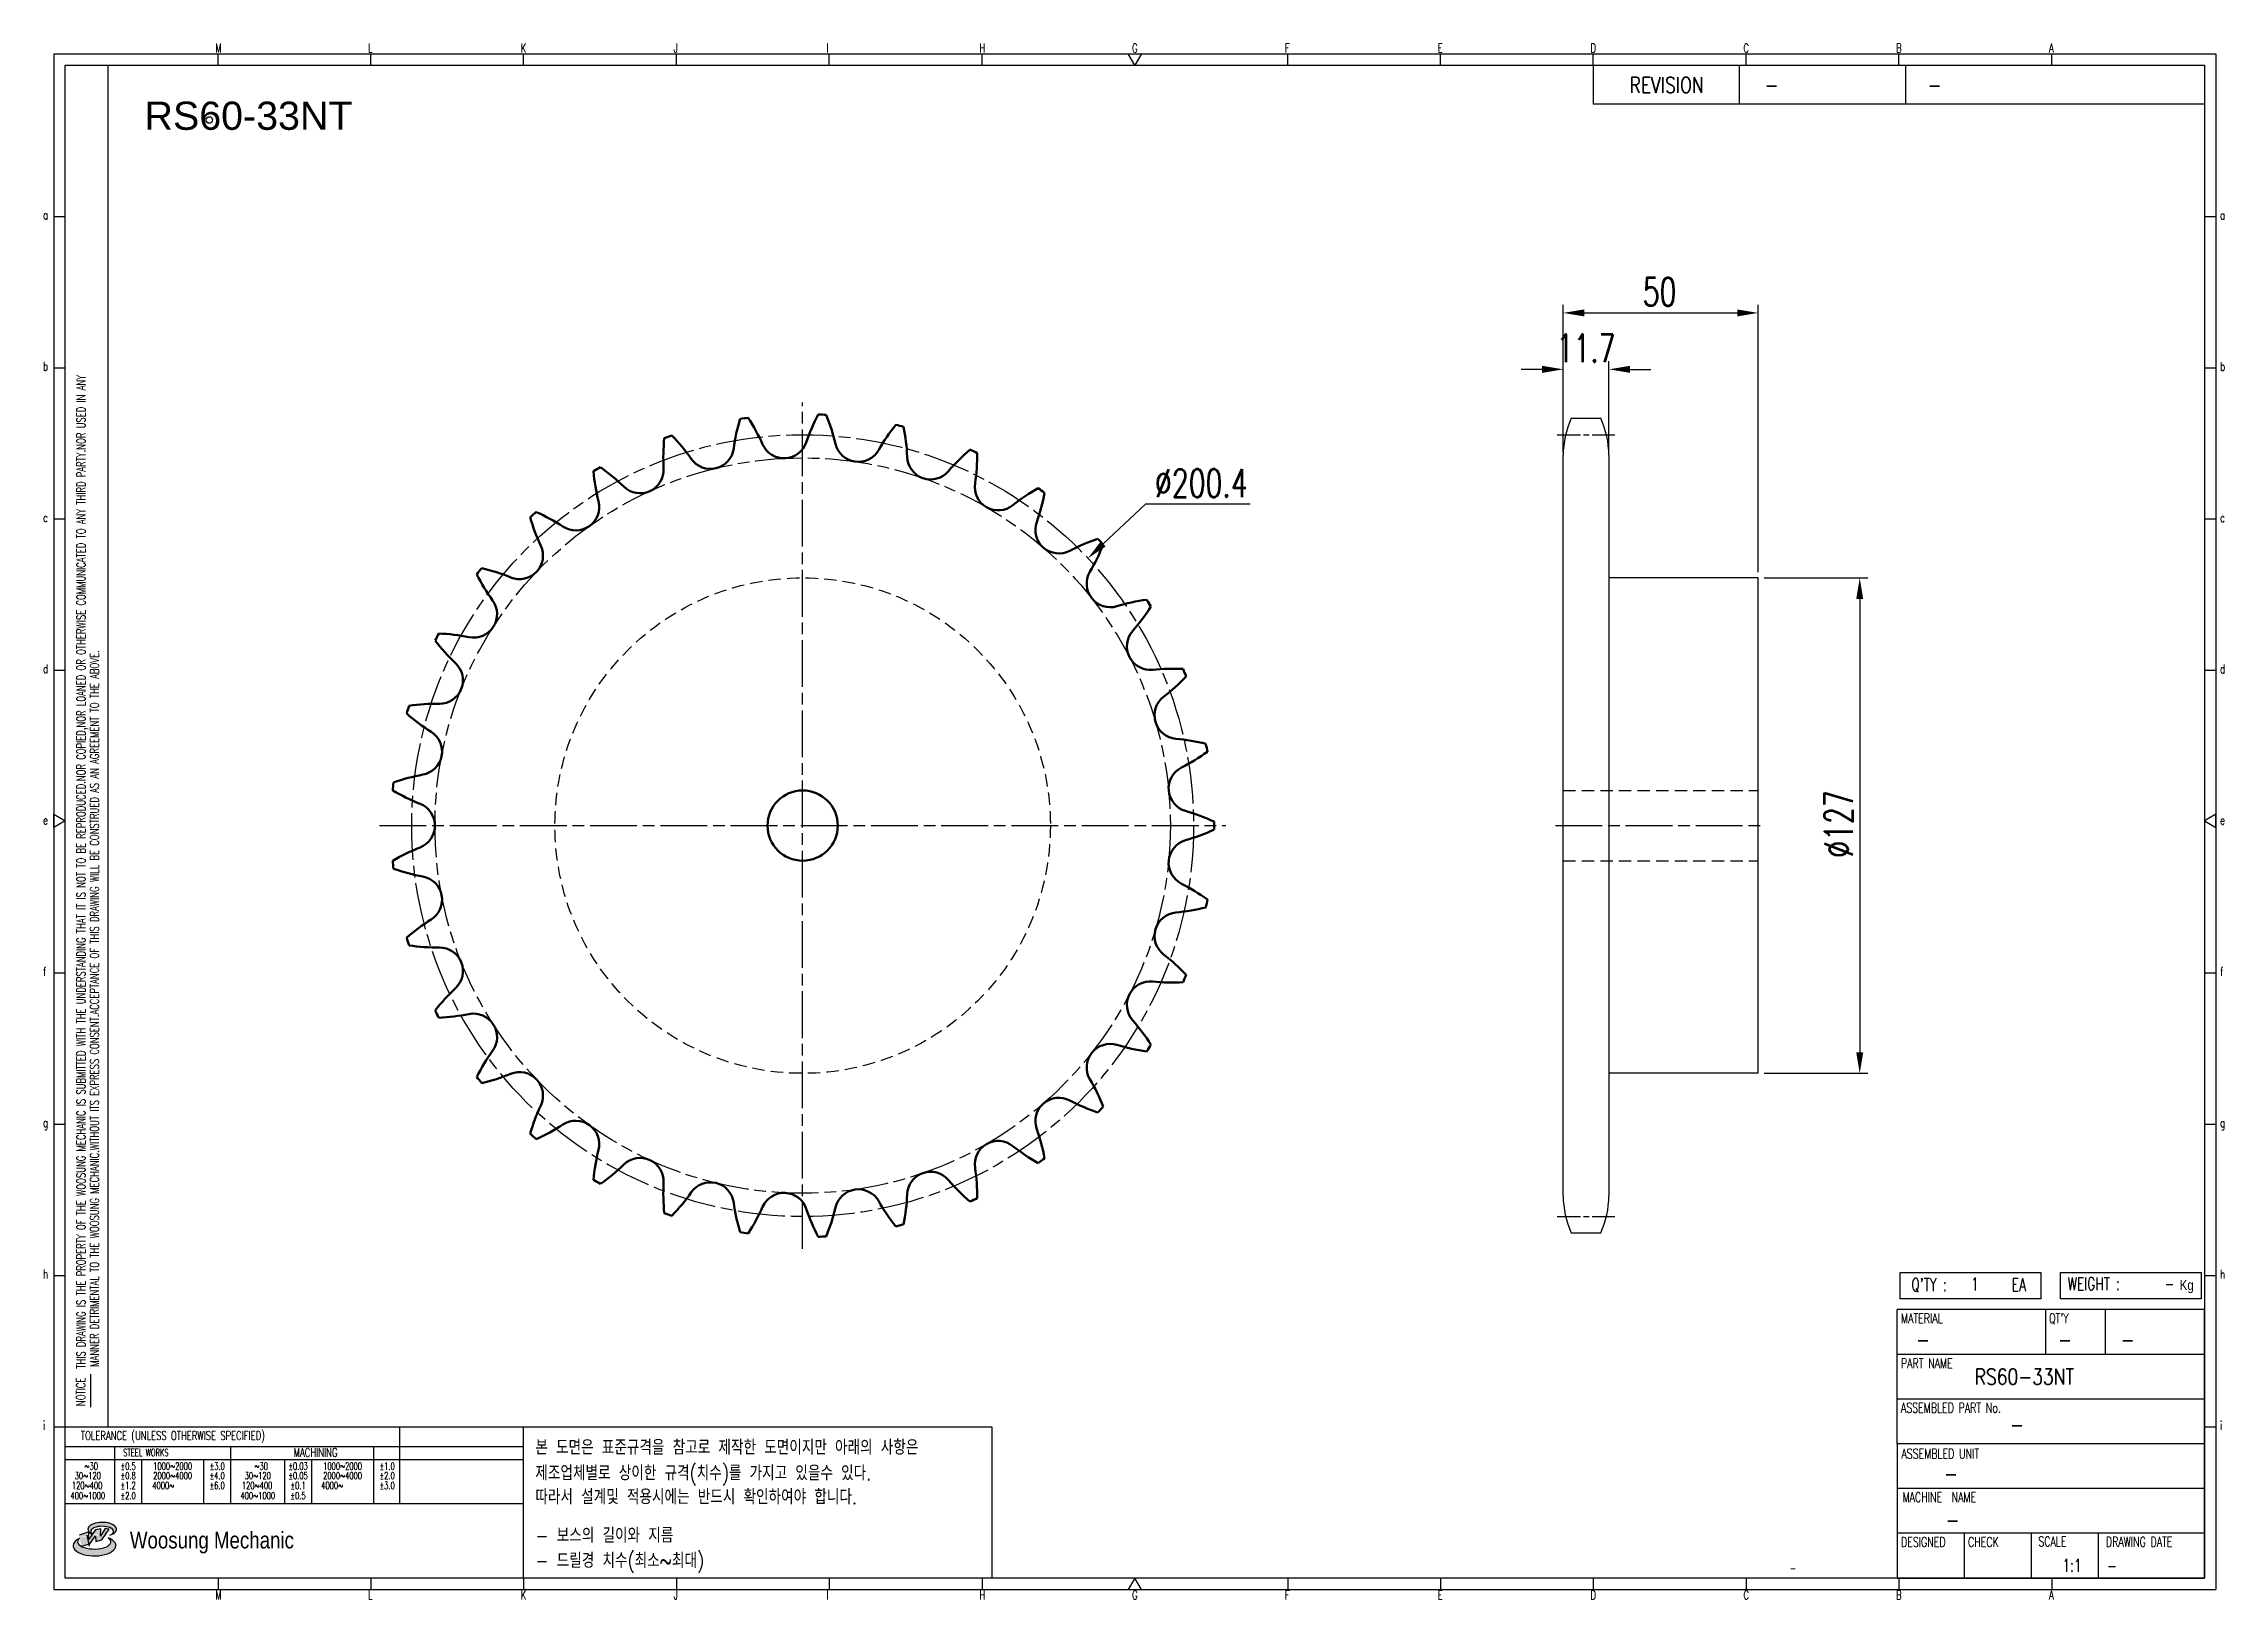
# Model space of a CAD drawing. Header units: millimetres. Extents: x 24104 to 24663, y 29 to 428.
import ezdxf
from ezdxf.enums import TextEntityAlignment as Align

# ---------------------------------------------------------------- set-up
doc = ezdxf.new("R2010")
doc.units = ezdxf.units.MM
for name, pattern in [('AM_ISO08W050', [18, 12, -1.5, 3, -1.5]), ('AM_ISO08W050x2', [9, 6, -0.75, 1.5, -0.75]), ('HIDDEN', [9.525, 6.35, -3.175])]:
    doc.linetypes.add(name, pattern=pattern)
doc.layers.add('AM_0N', color=7, linetype='Continuous', lineweight=50)
doc.layers.add('AM_7N', color=4, linetype='AM_ISO08W050', lineweight=25)
for name, color, linetype in [('HL', 2, 'HIDDEN'), ('S-DIM', 7, 'Continuous'), ('TITLE', 7, 'Continuous'), ('도면레이아웃', 7, 'Continuous')]:
    doc.layers.add(name, color=color, linetype=linetype)
doc.styles.add('HAN', font='ROMANS.shx', dxfattribs={"width": 0.7, "bigfont": 'whgtxt.shx'})
doc.styles.add('HKD_ST2', font='romans.shx', dxfattribs={"width": 0.7, "height": 4, "bigfont": '@extfont2.shx'})
doc.styles.add('HSG', font='SIMPLEX.shx', dxfattribs={"width": 0.7, "bigfont": 'HSG.shx'})
doc.styles.add('ROMANS', font='romans.shx', dxfattribs={"width": 0.7, "bigfont": 'whgtxt.shx'})
doc.styles.add('SLDTEXTSTYLE4', font='arial.ttf', dxfattribs={"width": 0.8})
doc.styles.get("Standard").update_dxf_attribs({"font": 'arial.ttf'})
doc.dimstyles.new('APP16', dxfattribs={"dimscale": 3, "dimtxt": 2.4, "dimasz": 1.8, "dimexe": 0.7, "dimexo": 0.5, "dimgap": 0.6, "dimtad": 1, "dimtoh": 1, "dimdec": 1, "dimrnd": 0.01, "dimzin": 9, "dimdsep": 46, "dimtxsty": 'HSG', "dimcen": 0, "dimclrd": 1, "dimclre": 1, "dimclrt": 256, "dimazin": 2, "dimtp": 1, "dimtm": 1, "dimtfac": 0.5, "dimtdec": 1, "dimtofl": 0, "dimtmove": 0, "dimatfit": 3, "dimfxl": 0, "dimtvp": 1, "dimtolj": 2, "dimlwd": -1, "dimlwe": -1, "dimarcsym": 0})

# ---------------------------------------------------------------- blocks, each defined once
blk = doc.blocks.new('SUYWSHJH')
at = {"layer": '도면레이아웃'}
h = blk.add_hatch(color=10, dxfattribs=at)
h.paths.add_polyline_path([(1.544, 35.177), (1.554, 34.966), (1.779, 35.034), (2.054, 35.422), (1.908, 35.446), (1.728, 35.167), (1.741, 35.439), (1.547, 35.405), (1.292, 35.041), (1.295, 35.33), (0.943, 35.208), (1.03, 34.8), (1.336, 34.885)])
edge = h.paths.add_edge_path()
edge.add_ellipse((1.795, 35.421), major_axis=(-0.53, 0), ratio=0.487785, start_angle=122.36065, end_angle=403.39574)
edge.add_line((1.411, 35.244), (1.419, 35.261))
edge.add_ellipse((1.798, 35.344), major_axis=(-0.423, 0), ratio=0.444396, start_angle=131.58977, end_angle=386.19408, ccw=False)
edge = h.paths.add_edge_path()
edge.add_ellipse((1.512, 34.815), major_axis=(-0.793, 0), ratio=0.480113, start_angle=314.67633, end_angle=590.85213)
edge.add_ellipse((1.501, 34.958), major_axis=(-0.62, 0), ratio=0.43311, start_angle=331.7024, end_angle=574.42495, ccw=False)
for p, q in [((0, 90.118), (80.15, 90.118)), ((0, 90.118), (0, 33.191)), ((6.089, 89.693), (6.089, 90.118)), ((11.753, 89.693), (11.753, 90.118)), ((17.418, 89.693), (17.418, 90.118)), ((23.082, 89.693), (23.082, 90.118)), ((28.746, 89.693), (28.746, 90.118)), ((34.411, 89.693), (34.411, 90.118)), ((45.739, 89.693), (45.739, 90.118)), ((51.404, 89.693), (51.404, 90.118)), ((57.068, 89.693), (57.068, 90.118)), ((62.732, 89.693), (62.732, 90.118)), ((68.397, 89.693), (68.397, 90.118)), ((74.061, 89.693), (74.061, 90.118)), ((80.15, 90.118), (80.15, 33.191)), ((0, 84.085), (0.425, 84.085)), ((79.725, 84.085), (80.15, 84.085)), ((0, 78.478), (0.425, 78.478)), ((79.725, 78.478), (80.15, 78.478)), ((0, 72.87), (0.425, 72.87)), ((79.725, 72.87), (80.15, 72.87)), ((0, 67.262), (0.425, 67.262)), ((79.725, 67.262), (80.15, 67.262)), ((0, 56.047), (0.425, 56.047)), ((79.725, 56.047), (80.15, 56.047)), ((0, 50.439), (0.425, 50.439)), ((79.725, 50.439), (80.15, 50.439)), ((0, 44.832), (0.425, 44.832)), ((79.725, 44.832), (80.15, 44.832)), ((1.377, 39.947), (1.377, 41.174)), ((0, 39.224), (0.425, 39.224)), ((79.725, 39.224), (80.15, 39.224)), ((0, 33.191), (80.15, 33.191)), ((6.089, 33.616), (6.089, 33.191)), ((11.753, 33.616), (11.753, 33.191)), ((17.418, 33.616), (17.418, 33.191)), ((23.082, 33.616), (23.082, 33.191)), ((28.746, 33.616), (28.746, 33.191)), ((34.411, 33.616), (34.411, 33.191)), ((45.739, 33.616), (45.739, 33.191)), ((51.404, 33.616), (51.404, 33.191)), ((57.068, 33.616), (57.068, 33.191)), ((62.732, 33.616), (62.732, 33.191)), ((68.397, 33.616), (68.397, 33.191)), ((74.061, 33.616), (74.061, 33.191))]:
    blk.add_line(p, q)
at = {"color": 2}
for p, q in [((2.017, 39.224), (2.017, 89.693)), ((0.425, 39.224), (17.418, 39.224)), ((12.816, 39.224), (12.816, 36.382)), ((17.418, 33.616), (17.418, 39.224)), ((0.425, 38.487), (17.418, 38.487)), ((0.425, 38.012), (17.418, 38.012)), ((2.257, 38.487), (2.257, 36.382)), ((3.257, 38.012), (3.257, 36.382)), ((5.557, 38.012), (5.557, 36.382)), ((6.557, 38.5), (6.557, 36.382)), ((8.557, 38.012), (8.557, 36.382)), ((9.557, 38.026), (9.557, 36.382)), ((11.857, 38.487), (11.857, 36.382)), ((0.425, 36.382), (17.418, 36.382))]:
    blk.add_line(p, q, dxfattribs=at)
at = {"color": 6, "ltscale": 0.5}
for p, q in [((57.068, 89.693), (57.068, 88.246)), ((62.47, 89.693), (62.47, 88.246)), ((68.635, 89.693), (68.635, 88.246)), ((79.725, 88.246), (57.068, 88.246)), ((68.336, 38.59), (68.336, 43.563)), ((79.725, 43.563), (68.336, 43.563)), ((73.827, 43.563), (73.827, 41.905)), ((76.037, 43.563), (76.037, 41.905)), ((79.725, 38.59), (79.725, 43.563)), ((79.725, 41.905), (68.336, 41.905)), ((79.725, 40.248), (68.336, 40.248)), ((68.336, 38.59), (68.336, 33.616)), ((79.725, 38.59), (68.336, 38.59)), ((79.725, 33.616), (79.725, 38.59)), ((79.725, 36.932), (68.336, 36.932)), ((79.725, 35.274), (68.336, 35.274)), ((70.822, 33.616), (70.822, 35.274)), ((73.309, 33.616), (73.309, 35.274)), ((75.796, 33.616), (75.796, 35.274)), ((68.336, 33.616), (79.725, 33.616))]:
    blk.add_line(p, q, dxfattribs=at)
for points in [[(40.075, 89.693), (39.83, 90.118), (40.32, 90.118)], [(0.425, 89.693), (79.725, 89.693), (79.725, 33.616), (0.425, 33.616)], [(0.425, 61.679), (0, 61.433), (0, 61.924)], [(79.725, 61.679), (80.15, 61.433), (80.15, 61.924)], [(40.075, 33.616), (39.83, 33.191), (40.32, 33.191)]]:
    blk.add_lwpolyline(points, close=True)
at = {"layer": 'TITLE', "color": 20}
for p, q in [((68.449, 43.961), (68.449, 44.936)), ((68.449, 44.936), (73.654, 44.936)), ((73.654, 44.936), (73.654, 43.961)), ((74.39, 43.961), (74.39, 44.936)), ((74.39, 44.936), (79.595, 44.936)), ((79.595, 44.936), (79.595, 43.961)), ((73.654, 43.961), (68.449, 43.961)), ((79.595, 43.961), (74.39, 43.961))]:
    blk.add_line(p, q, dxfattribs=at)
at = {"layer": '도면레이아웃'}
for p, q in [((1.295, 35.33), (0.943, 35.208)), ((1.03, 34.8), (1.336, 34.885)), ((1.224, 35.208), (1.311, 34.8)), ((1.224, 35.208), (1.224, 35.208)), ((1.547, 35.405), (1.292, 35.041)), ((1.292, 35.041), (1.295, 35.33)), ((1.336, 34.885), (1.544, 35.177)), ((1.419, 35.261), (1.411, 35.244)), ((1.544, 35.177), (1.554, 34.966)), ((1.741, 35.439), (1.547, 35.405)), ((1.554, 34.966), (1.779, 35.034)), ((1.908, 35.446), (1.728, 35.167)), ((1.728, 35.167), (1.741, 35.439)), ((1.779, 35.034), (2.054, 35.422)), ((2.054, 35.422), (1.908, 35.446))]:
    blk.add_line(p, q, dxfattribs=at)
for centre, major_axis, ratio, start_param, end_param in [((1.795, 35.421), (-0.53, 0), 0.487785, 2.135596, 7.040584), ((1.512, 34.815), (-0.793, 0), 0.480113, 5.492138, 10.312315), ((1.501, 34.958), (-0.62, 0), 0.43311, 5.789299, 10.025607), ((1.798, 35.344), (-0.423, 0), 0.444396, 2.296675, 6.740358)]:
    blk.add_ellipse(centre, major_axis=major_axis, ratio=ratio, start_param=start_param, end_param=end_param, dxfattribs=at)
at = {"color": 4, "style": 'HKD_ST2', "width": 0.7}
for s, p in [('M', (5.988, 90.164)), ('L', (11.652, 90.164)), ('K', (17.316, 90.164)), ('J', (22.981, 90.164)), ('I', (28.645, 90.164)), ('H', (34.309, 90.164)), ('G', (39.974, 90.164)), ('F', (45.638, 90.164)), ('E', (51.302, 90.164)), ('D', (56.967, 90.164)), ('C', (62.631, 90.164)), ('B', (68.295, 90.164)), ('A', (73.96, 90.164)), ('a', (-0.395, 83.976)), ('a', (80.305, 83.97)), ('b', (-0.395, 78.368)), ('b', (80.305, 78.362)), ('c', (-0.395, 72.76)), ('c', (80.305, 72.754)), ('d', (-0.395, 67.153)), ('d', (80.305, 67.147)), ('e', (-0.395, 61.545)), ('e', (80.305, 61.539)), ('f', (-0.395, 55.937)), ('f', (80.305, 55.931)), ('g', (-0.395, 50.33)), ('g', (80.305, 50.324)), ('h', (-0.395, 44.722)), ('h', (80.305, 44.716)), ('i', (-0.395, 39.114)), ('i', (80.305, 39.108)), ('M', (5.988, 32.824)), ('L', (11.652, 32.824)), ('K', (17.316, 32.824)), ('J', (22.981, 32.824)), ('I', (28.645, 32.824)), ('H', (34.309, 32.824)), ('G', (39.974, 32.824)), ('F', (45.638, 32.824)), ('E', (51.302, 32.824)), ('D', (56.967, 32.824)), ('C', (62.631, 32.824)), ('B', (68.295, 32.824)), ('A', (73.96, 32.824))]:
    blk.add_text(s, height=0.326, dxfattribs=at).set_placement(p)
for s, height, style, width, p in [('REVISION', 0.5806, 'HAN', 0.8, (58.415, 88.664)), ('-', 0.581, 'HAN', 0.8, (63.426, 88.664)), ('-', 0.581, 'HAN', 0.8, (69.468, 88.664)), ("Q'TY : ", 0.4746, 'HKD_ST2', 0.7, (68.857, 44.253)), ('1', 0.475, 'HKD_ST2', 0.7, (71.071, 44.275)), ('EA', 0.4746, 'HKD_ST2', 0.7, (72.578, 44.253)), ('WEIGHT : ', 0.4746, 'HKD_ST2', 0.7, (74.65, 44.286)), ('-', 0.581, 'HAN', 0.8, (69.029, 42.157)), ('-', 0.581, 'HAN', 0.8, (74.289, 42.157)), ('-', 0.581, 'HAN', 0.8, (76.623, 42.157)), ('-', 0.581, 'HAN', 0.8, (72.515, 39.013)), ('-', 0.581, 'HAN', 0.8, (70.067, 37.189)), ('-', 0.581, 'HAN', 0.8, (70.126, 35.48)), ('1:1', 0.4746, 'HKD_ST2', 0.7, (74.458, 33.848)), ('-', 0.475, 'HKD_ST2', 0.7, (76.112, 33.837))]:
    blk.add_text(s, height=height, dxfattribs=dict(style=style, width=width)).set_placement(p)
at = {"color": 6, "style": 'HKD_ST2', "width": 0.7}
for s, p in [(' THIS DRAWING IS THE PROPERTY OF THE WOOSUNG MECHANIC IS SUBMITTED WITH THE UNDERSTANDING THAT IT IS NOT TO BE REPRODUCED.NOR COPIED,NOR LOANED OR OTHERWISE COMMUNICATED TO ANY THIRD PARTY.NOR USED IN ANY', (1.173, 41.217)), ('MANNER DETRIMENTAL TO THE WOOSUNG MECHANIC.WITHOUT ITS EXPRESS CONSENT.ACCEPTANCE OF THIS DRAWING WILL BE CONSTRUED AS AN AGREEMENT TO THE ABOVE.', (1.672, 41.447))]:
    blk.add_text(s, height=0.326266, rotation=90, dxfattribs=at).set_placement(p)
at = {"style": 'HKD_ST2', "width": 0.7}
blk.add_text('-', height=0.475, dxfattribs=at).set_placement((78.613, 44.286), align=Align.RIGHT)
at = {"color": 4, "style": 'HKD_ST2', "width": 0.7}
for s, height, p in [('MATERIAL', 0.3651, (68.474, 43.425)), ("QT'Y", 0.3651, (73.965, 43.425)), ('PART NAME', 0.3651, (68.474, 41.756)), ('ASSEMBLED PART No.', 0.36511, (68.474, 40.109)), ('ASSEMBLED UNIT', 0.36511, (68.49, 38.408)), ('MACHINE  NAME', 0.36511, (68.532, 36.794)), ('DESIGNED', 0.3651, (68.474, 35.136)), ('CHECK', 0.3651, (70.961, 35.136)), ('SCALE', 0.3651, (73.566, 35.153)), ('DRAWING DATE', 0.36511, (76.071, 35.141))]:
    blk.add_text(s, height=height, dxfattribs=at).set_placement(p, align=Align.TOP_LEFT)
at = {"style": 'HKD_ST2', "width": 0.7}
blk.add_text('NOTICE', height=0.3263, rotation=90, dxfattribs=at).set_placement((1.163, 39.988))
for s, height, style, width, p in [('TOLERANCE (UNLESS OTHERWISE SPECIFIED)', 0.32627, 'HKD_ST2', 0.7, (4.417, 38.896)), ('-', 0.326, 'ROMANS', 0.65, (64.469, 33.975))]:
    blk.add_text(s, height=height, dxfattribs=dict(style=style, width=width)).set_placement(p, align=Align.MIDDLE_CENTER)
at = {"color": 4, "style": 'HKD_ST2', "width": 0.7}
for s, height, p in [('STEEL WORKS', 0.26101, (3.416, 38.268)), ('MACHINING', 0.3263, (9.707, 38.27)), ('%%P0.5', 0.261, (2.757, 37.762)), ('%%P0.8', 0.261, (2.757, 37.411)), ('%%P3.0', 0.261, (6.057, 37.762)), ('%%P4.0', 0.261, (6.057, 37.411)), ('%%P0.03', 0.261, (9.057, 37.762)), ('%%P0.05', 0.261, (9.057, 37.411)), ('%%P1.0', 0.261, (12.357, 37.762)), ('%%P2.0', 0.261, (12.357, 37.411)), ('%%P1.2', 0.261, (2.757, 37.045)), ('%%P2.0', 0.261, (2.757, 36.67)), ('%%P6.0', 0.261, (6.057, 37.045)), ('%%P0.1', 0.261, (9.057, 37.045)), ('%%P0.5', 0.261, (9.057, 36.67)), ('%%P3.0', 0.261, (12.357, 37.045))]:
    blk.add_text(s, height=height, dxfattribs=at).set_placement(p, align=Align.MIDDLE)
for s, height, p in [('30%%126120', 0.261, (1.263, 37.411)), ('%%12630', 0.261, (1.389, 37.762)), ('2000%%1264000', 0.26101, (4.407, 37.411)), ('1000%%1262000', 0.26101, (4.407, 37.762)), ('30%%126120', 0.261, (7.563, 37.411)), ('%%12630', 0.261, (7.689, 37.762)), ('2000%%1264000', 0.26101, (10.707, 37.411)), ('1000%%1262000', 0.26101, (10.707, 37.762)), ('400%%1261000', 0.26101, (1.263, 36.67)), ('120%%126400', 0.26101, (1.237, 37.045)), ('4000%%126', 0.261, (4.061, 37.045)), ('400%%1261000', 0.26101, (7.563, 36.67)), ('120%%126400', 0.26101, (7.537, 37.045)), ('4000%%126', 0.261, (10.321, 37.045))]:
    blk.add_text(s, height=height, dxfattribs=at).set_placement(p, align=Align.MIDDLE_CENTER)
at = {"color": 1, "style": 'SLDTEXTSTYLE4', "width": 0.8}
blk.add_text('Woosung Mechanic', height=0.61957, dxfattribs=at).set_placement((2.822, 34.711))
at = {"layer": 'TITLE', "width": 0.8}
blk.add_text('Kg', height=0.3789, dxfattribs=at).set_placement((78.807, 44.286))
blk = doc.blocks.new('*D2')
at = {"layer": 'Defpoints', "color": 0, "transparency": 16777216}
for p in [(24371.78, 295.97), (24225.55, 158.93)]:
    blk.add_point(p, dxfattribs=at)
at = {"layer": 'S-DIM', "color": 1, "transparency": 16777216}
for p, q in [((24386.58, 309.84), (24375.72, 299.66)), ((24413.34, 309.84), (24386.58, 309.84))]:
    blk.add_line(p, q, dxfattribs=at)
blk.add_solid([(24375.11, 300.32), (24376.34, 299), (24371.78, 295.97)], dxfattribs=at)
at = {"layer": 'S-DIM', "transparency": 16777216, "insert": (24400.86, 315.24), "char_height": 7.2, "attachment_point": 5, "style": 'HSG'}
blk.add_mtext('\\A2;∅200.4', dxfattribs=at)
blk = doc.blocks.new('*D3')
at = {"layer": 'Defpoints', "color": 0, "transparency": 16777216}
for p in [(24505.32, 344.4), (24493.62, 321.7), (24505.32, 321.7)]:
    blk.add_point(p, dxfattribs=at)
at = {"layer": 'S-DIM', "color": 1, "transparency": 16777216}
for p, q in [((24488.22, 344.4), (24482.82, 344.4)), ((24493.62, 323.2), (24493.62, 346.5)), ((24505.32, 323.2), (24505.32, 346.5)), ((24510.72, 344.4), (24516.12, 344.4))]:
    blk.add_line(p, q, dxfattribs=at)
for points in [[(24488.22, 345.3), (24488.22, 343.5), (24493.62, 344.4)], [(24510.72, 345.3), (24510.72, 343.5), (24505.32, 344.4)]]:
    blk.add_solid(points, dxfattribs=at)
at = {"layer": 'S-DIM', "transparency": 16777216, "insert": (24499.47, 349.8), "char_height": 7.2, "attachment_point": 5, "style": 'HSG'}
blk.add_mtext('\\A2;11.7', dxfattribs=at)
blk = doc.blocks.new('*D4')
at = {"layer": 'Defpoints', "color": 0, "transparency": 16777216}
for p in [(24543.62, 358.86), (24493.62, 321.7), (24543.62, 290.95)]:
    blk.add_point(p, dxfattribs=at)
at = {"layer": 'S-DIM', "color": 1, "transparency": 16777216}
for p, q in [((24493.62, 323.2), (24493.62, 360.96)), ((24499.02, 358.86), (24538.22, 358.86)), ((24543.62, 292.45), (24543.62, 360.96))]:
    blk.add_line(p, q, dxfattribs=at)
for points in [[(24499.02, 359.76), (24499.02, 357.96), (24493.62, 358.86)], [(24538.22, 359.76), (24538.22, 357.96), (24543.62, 358.86)]]:
    blk.add_solid(points, dxfattribs=at)
at = {"layer": 'S-DIM', "transparency": 16777216, "insert": (24518.33, 364.26), "char_height": 7.2, "attachment_point": 5, "style": 'HSG'}
blk.add_mtext('\\A2;50', dxfattribs=at)
blk = doc.blocks.new('*D5')
at = {"layer": 'Defpoints', "color": 0, "transparency": 16777216}
for p in [(24543.62, 290.95), (24543.62, 163.95), (24569.63, 163.95)]:
    blk.add_point(p, dxfattribs=at)
at = {"layer": 'S-DIM', "color": 1, "transparency": 16777216}
for p, q in [((24545.12, 290.95), (24571.73, 290.95)), ((24569.63, 285.55), (24569.63, 169.35)), ((24545.12, 163.95), (24571.73, 163.95))]:
    blk.add_line(p, q, dxfattribs=at)
for points in [[(24568.73, 285.55), (24570.53, 285.55), (24569.63, 290.95)], [(24568.73, 169.35), (24570.53, 169.35), (24569.63, 163.95)]]:
    blk.add_solid(points, dxfattribs=at)
at = {"layer": 'S-DIM', "transparency": 16777216, "insert": (24564.23, 227.86), "char_height": 7.2, "attachment_point": 5, "rotation": 90, "style": 'HSG'}
blk.add_mtext('\\A2;%%c127', dxfattribs=at)

msp = doc.modelspace()

# ---------------------------------------------------------------- linework, layer by layer
for p, q in [((24495.7, 331.86), (24503.24, 331.86)), ((24493.62, 132.54), (24493.62, 322.36)), ((24505.32, 322.36), (24505.32, 132.54)), ((24543.62, 290.95), (24505.32, 290.95)), ((24543.62, 163.95), (24543.62, 290.95)), ((24543.62, 163.95), (24505.32, 163.95)), ((24495.7, 123.04), (24503.24, 123.04))]:
    msp.add_line(p, q)
at = {"color": 4}
msp.add_lwpolyline([(24227.14, 73.37), (24347.19, 73.37), (24347.19, 34.59), (24227.14, 34.59)], close=True, dxfattribs=at)
msp.add_circle((24146.57, 408.31), 0.835)
for centre, start, end in [((24516.32, 322.36), 155.2599, 180), ((24482.62, 322.36), 0, 24.7401), ((24516.32, 132.54), 180, 204.7401), ((24482.62, 132.54), 335.2599, 0)]:
    msp.add_arc(centre, 22.7, start, end)
at = {"layer": 'AM_0N'}
msp.add_circle((24298.67, 227.45), 9, dxfattribs=at)
for centre, radius, start, end in [((24330.56, 317.35), 50.02, 163.3451, 172.2727), ((24298.67, 227.45), 105.47, 97.6191, 98.7446), ((24242.74, 304.73), 50.02, 24.0909, 33.0185), ((24347, 309.69), 50.02, 152.436, 161.3636), ((24298.67, 227.45), 105.47, 86.71, 87.8355), ((24258.38, 313.91), 50.02, 13.1818, 22.1094), ((24361.69, 299.06), 50.02, 141.5269, 150.4545), ((24298.67, 227.45), 105.47, 75.8009, 76.9264), ((24312.97, 321.76), 50.02, 174.2542, 183.1818), ((24298.67, 227.45), 105.47, 108.5282, 109.6536), ((24229.13, 292.74), 50.02, 35, 43.9276), ((24293.9, 327.6), 6.01, 204.0909, 341.3636), ((24312.94, 326.69), 6.01, 193.1818, 330.4545), ((24275.47, 319.98), 50.02, 2.2727, 11.2003), ((24298.67, 227.45), 105.47, 119.4373, 120.5627), ((24218.03, 278.4), 50.02, 45.9091, 54.8367), ((24257.02, 318.65), 6.01, 225.9091, 3.1818), ((24275.03, 324.89), 6.01, 215, 352.2727), ((24331.46, 322.2), 6.01, 182.2727, 319.5455), ((24374.1, 285.84), 50.02, 130.6178, 139.5455), ((24298.67, 227.45), 105.47, 64.8918, 66.0173), ((24293.4, 322.69), 50.02, 351.3636, 0.2912), ((24294.86, 322.76), 50.02, 185.1633, 194.0909), ((24348.8, 314.28), 6.01, 171.3636, 308.6364), ((24383.79, 270.51), 50.02, 119.7088, 128.6364), ((24298.67, 227.45), 105.47, 53.9827, 55.1082), ((24298.67, 227.45), 105.47, 130.3464, 131.4718), ((24209.84, 262.22), 50.02, 56.8182, 65.7458), ((24240.51, 309.12), 6.01, 236.8182, 14.0909), ((24311.52, 321.97), 50.02, 340.4545, 349.3822), ((24276.89, 320.32), 50.02, 196.0724, 205), ((24364.33, 303.22), 6.01, 160.4545, 297.7273), ((24226.1, 296.64), 6.01, 247.7273, 25), ((24390.4, 253.62), 50.02, 108.7997, 117.7273), ((24329.18, 317.83), 50.02, 329.5455, 338.4731), ((24298.67, 227.45), 105.47, 43.0736, 44.1991), ((24298.67, 227.45), 105.47, 141.2554, 142.3809), ((24259.71, 314.52), 50.02, 206.9815, 215.9091), ((24204.87, 244.78), 50.02, 67.7273, 76.6549), ((24377.48, 289.43), 6.01, 149.5455, 286.8182), ((24214.32, 281.65), 6.01, 258.6364, 35.9091), ((24393.69, 235.79), 50.02, 97.8906, 106.8182), ((24298.67, 227.45), 105.47, 32.1645, 33.29), ((24345.73, 310.42), 50.02, 318.6364, 327.564), ((24298.67, 227.45), 105.47, 152.1645, 153.29), ((24243.93, 305.57), 50.02, 217.8906, 226.8182), ((24203.28, 226.72), 50.02, 78.6364, 87.564), ((24387.79, 273.39), 6.01, 138.6364, 275.9091), ((24205.59, 264.71), 6.01, 269.5455, 46.8182), ((24393.56, 217.65), 50.02, 86.9815, 95.9091), ((24360.58, 300.02), 50.02, 307.7273, 316.6549), ((24298.67, 227.45), 105.47, 21.2554, 22.3809), ((24298.67, 227.45), 105.47, 163.0736, 164.1991), ((24205.14, 208.68), 50.02, 89.5455, 98.4731), ((24394.87, 255.7), 6.01, 127.7273, 265), ((24230.14, 293.8), 50.02, 228.7997, 237.7273), ((24200.22, 246.42), 6.01, 280.4545, 57.7273), ((24389.99, 199.87), 50.02, 76.0724, 85), ((24373.2, 286.99), 50.02, 296.8182, 305.7458), ((24298.67, 227.45), 105.47, 10.3464, 11.4718), ((24210.39, 191.32), 50.02, 100.4545, 109.3822), ((24398.48, 236.98), 6.01, 116.8182, 254.0909), ((24298.67, 227.45), 105.47, 173.9827, 175.1082), ((24218.82, 279.63), 50.02, 239.7088, 248.6364), ((24198.41, 227.45), 6.01, 291.3636, 68.6364), ((24383.12, 183.09), 50.02, 65.1633, 74.0909), ((24398.48, 217.92), 6.01, 105.9091, 243.1818), ((24383.12, 271.81), 50.02, 285.9091, 294.8367), ((24298.67, 227.45), 105.47, 359.4373, 0.5627), ((24218.82, 175.26), 50.02, 111.3636, 120.2912), ((24298.67, 227.45), 105.47, 184.8918, 186.0173), ((24210.39, 263.58), 50.02, 250.6178, 259.5455), ((24200.22, 208.47), 6.01, 302.2727, 79.5455), ((24373.2, 167.91), 50.02, 54.2542, 63.1818), ((24298.67, 227.45), 105.47, 348.5282, 349.6536), ((24230.14, 161.09), 50.02, 122.2727, 131.2003), ((24394.87, 199.2), 6.01, 95, 232.2727), ((24389.99, 255.02), 50.02, 275, 283.9276), ((24298.67, 227.45), 105.47, 195.8009, 196.9264), ((24205.14, 246.22), 50.02, 261.5269, 270.4545), ((24205.59, 190.18), 6.01, 313.1818, 90.4545), ((24360.58, 154.88), 50.02, 43.3451, 52.2727), ((24243.93, 149.32), 50.02, 133.1818, 142.1094), ((24387.79, 181.5), 6.01, 84.0909, 221.3636), ((24393.56, 237.24), 50.02, 264.0909, 273.0185), ((24298.67, 227.45), 105.47, 337.6191, 338.7446), ((24298.67, 227.45), 105.47, 206.71, 207.8355), ((24203.28, 228.18), 50.02, 272.436, 281.3636), ((24214.32, 173.24), 6.01, 324.0909, 101.3636), ((24345.73, 144.47), 50.02, 32.436, 41.3636), ((24259.71, 140.38), 50.02, 144.0909, 153.0185), ((24377.48, 165.47), 6.01, 73.1818, 210.4545), ((24393.69, 219.11), 50.02, 253.1818, 262.1094), ((24298.67, 227.45), 105.47, 326.71, 327.8355), ((24298.67, 227.45), 105.47, 217.6191, 218.7446), ((24204.87, 210.11), 50.02, 283.3451, 292.2727), ((24226.1, 158.26), 6.01, 335, 112.2727), ((24329.18, 137.07), 50.02, 21.5269, 30.4545), ((24364.33, 151.67), 6.01, 62.2727, 199.5455), ((24390.4, 201.28), 50.02, 242.2727, 251.2003), ((24276.89, 134.58), 50.02, 155, 163.9276), ((24240.51, 145.78), 6.01, 345.9091, 123.1818), ((24298.67, 227.45), 105.47, 315.8009, 316.9264), ((24298.67, 227.45), 105.47, 228.5282, 229.6536), ((24209.84, 192.68), 50.02, 294.2542, 303.1818), ((24348.8, 140.62), 6.01, 51.3636, 188.6364), ((24311.52, 132.93), 50.02, 10.6178, 19.5455), ((24294.86, 132.13), 50.02, 165.9091, 174.8367), ((24218.03, 176.49), 50.02, 305.1633, 314.0909), ((24257.02, 136.25), 6.01, 356.8182, 134.0909), ((24383.79, 184.39), 50.02, 231.3636, 240.2912), ((24298.67, 227.45), 105.47, 304.8918, 306.0173), ((24298.67, 227.45), 105.47, 239.4373, 240.5627), ((24312.97, 133.14), 50.02, 176.8182, 185.7458), ((24275.03, 130.01), 6.01, 7.7273, 145), ((24312.94, 128.21), 6.01, 29.5455, 166.8182), ((24331.46, 132.7), 6.01, 40.4545, 177.7273), ((24374.1, 169.06), 50.02, 220.4545, 229.3822), ((24293.4, 132.2), 50.02, 359.7088, 8.6364), ((24229.13, 162.15), 50.02, 316.0724, 325), ((24330.56, 137.55), 50.02, 187.7273, 196.6549), ((24242.74, 150.17), 50.02, 326.9815, 335.9091), ((24293.9, 127.3), 6.01, 18.6364, 155.9091), ((24347, 145.21), 50.02, 198.6364, 207.564), ((24258.38, 140.98), 50.02, 337.8906, 346.8182), ((24361.69, 155.84), 50.02, 209.5455, 218.4731), ((24275.47, 134.92), 50.02, 348.7997, 357.7273), ((24298.67, 227.45), 105.47, 293.9827, 295.1082), ((24298.67, 227.45), 105.47, 250.3464, 251.4718), ((24298.67, 227.45), 105.47, 261.2554, 262.3809), ((24298.67, 227.45), 105.47, 283.0736, 284.1991), ((24298.67, 227.45), 105.47, 272.1645, 273.29)]:
    msp.add_arc(centre, radius, start, end, dxfattribs=at)
at = {"layer": 'AM_7N', "linetype": 'AM_ISO08W050x2', "ltscale": 2}
for p, q in [((24298.67, 118.98), (24298.67, 335.91)), ((24190.2, 227.45), (24407.13, 227.45)), ((24491.62, 227.45), (24545.62, 227.45))]:
    msp.add_line(p, q, dxfattribs=at)
at = {"layer": 'AM_7N', "linetype": 'AM_ISO08W050x2'}
for p, q in [((24492.06, 327.65), (24506.88, 327.65)), ((24492.06, 127.24), (24506.88, 127.24))]:
    msp.add_line(p, q, dxfattribs=at)
at = {"layer": 'AM_7N', "linetype": 'AM_ISO08W050x2', "ltscale": 2}
for radius in [100.2, 94.25]:
    msp.add_circle((24298.67, 227.45), radius, dxfattribs=at)
at = {"layer": 'HL', "ltscale": 0.5}
for p, q in [((24493.62, 236.45), (24543.62, 236.45)), ((24493.62, 218.45), (24543.62, 218.45))]:
    msp.add_line(p, q, dxfattribs=at)
msp.add_circle((24298.67, 227.45), 63.5, dxfattribs=at)

# ---------------------------------------------------------------- block references
at = {"xscale": 6.915174302170472, "yscale": 6.915174302170472, "zscale": 6.915174302170472}
msp.add_blockref('SUYWSHJH', (24106.7, -197.87), dxfattribs=at)

# ---------------------------------------------------------------- texts
at = {"color": 2}
msp.add_text('RS60-33NT', height=7.225, dxfattribs=at).set_placement((24129.98, 405.79))
at = {"style": 'HAN', "width": 0.8}
msp.add_text('RS60-33NT', height=4.015, dxfattribs=at).set_placement((24599.11, 84.17))
at = {"color": 4, "style": 'HAN', "width": 0.8}
for s, p in [('본 도면은 표준규격을 참고로 제작한 도면이지만 아래의 사항은', (24230.15, 66.19)), ('제조업체별로 상이한 규격(치수)를 가지고 있을수 있다.', (24230.15, 59.61)), ('따라서 설계및 적용시에는 반드시 확인하여야 합니다.', (24230.15, 53.5)), ('- 보스의 길이와 지름', (24230.15, 43.64)), ('- 드릴경 치수(최소~최대)', (24230.15, 37.17))]:
    msp.add_text(s, height=3.7989, dxfattribs=at).set_placement(p)

# ---------------------------------------------------------------- dimensions: what is measured, and where the dimension line sits
at = {"layer": 'S-DIM', "color": 1}
for base, p2, picture, middle in [((24543.62, 358.86), (24543.62, 290.95), '*D4', (24518.33, 358.86)), ((24505.32, 344.4), (24505.32, 321.7), '*D3', (24499.47, 344.4))]:
    dim = msp.add_linear_dim(base=base, p1=(24493.62, 321.7), p2=p2, dimstyle='APP16', dxfattribs=at)
    dim.commit()
    dim.dimension.update_dxf_attribs({"geometry": picture, "text_midpoint": middle, "dimtype": 128})
dim = msp.add_diameter_dim_2p(p1=(24225.55, 158.93), p2=(24371.78, 295.97), dimstyle='APP16', dxfattribs=at)
dim.commit()
dim.dimension.update_dxf_attribs({"geometry": '*D2', "text_midpoint": (24400.86, 309.84), "dimtype": 131})
dim = msp.add_linear_dim(base=(24569.63, 163.95), p1=(24543.62, 290.95), p2=(24543.62, 163.95), angle=90, text='%%c<>', dimstyle='APP16', dxfattribs=at)
dim.commit()
dim.dimension.update_dxf_attribs({"geometry": '*D5', "text_midpoint": (24569.63, 227.86), "dimtype": 128})

doc.saveas('drawing.dxf')
